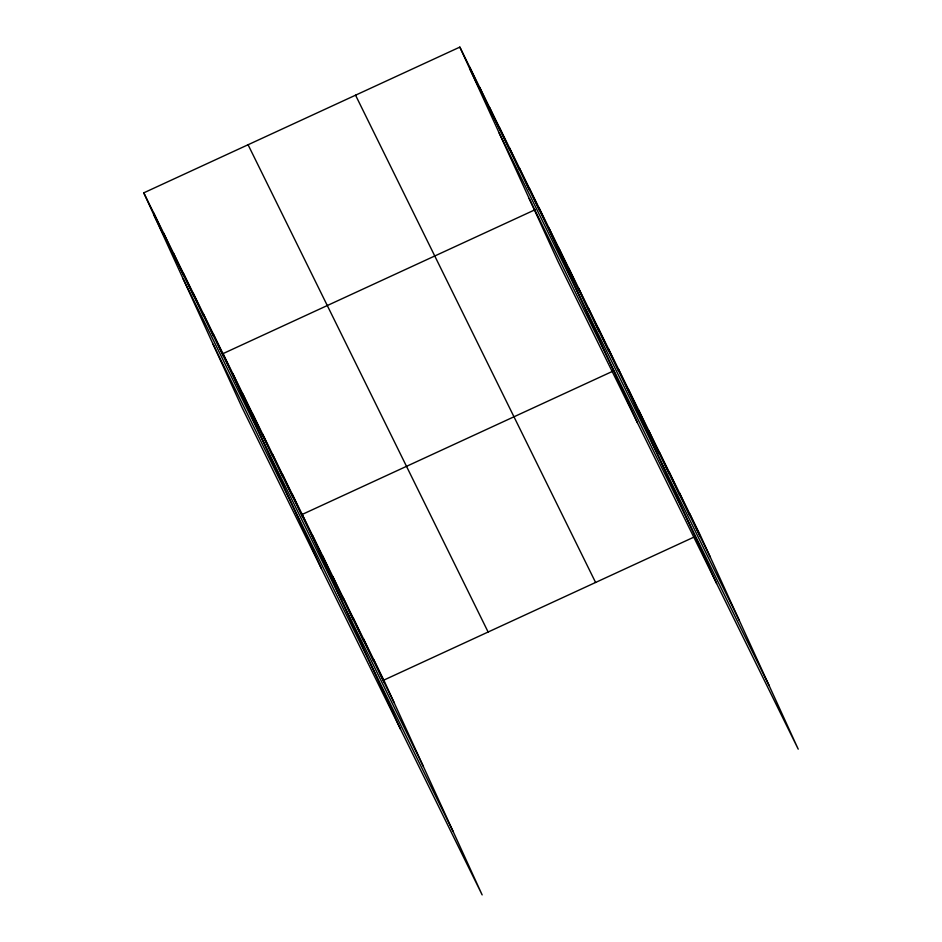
<?xml version="1.0" encoding="UTF-8"?>
<svg xmlns="http://www.w3.org/2000/svg" width="942" height="942" viewBox="0 0 942 942"><rect width="100%" height="100%" fill="white"/><g stroke="black" fill="none" stroke-linecap="round" stroke-linejoin="round"><path stroke-width="1.41" d="M143.773 192.839L383.818 680.112L482.151 894.9L242.106 407.627L143.773 192.839L459.849 47.1L699.894 534.373L798.227 749.161L558.182 261.888L459.849 47.1M535.15 209.701L222.983 353.639L321.328 568.426M613.065 371.101L302.194 514.438L400.538 729.226M383.818 680.112L694.678 536.775M470.199 69.72L710.244 556.993M499.236 133.14L739.282 620.401M529.157 198.479L769.202 685.741M355.546 95.189L595.591 582.462M248.076 144.75L488.121 632.011M154.123 215.459L394.168 702.732M183.16 278.879L423.205 766.14M213.069 344.207L453.114 831.48M689.685 513.661L700.047 536.281M679.488 492.949L689.838 515.568M669.291 472.248L679.641 494.856M659.082 451.536L669.444 474.156M648.885 430.824L659.235 453.443M638.676 410.111L649.038 432.731M628.479 389.411L638.829 412.031M618.282 368.699L716.615 583.487M608.379 348.599L618.729 371.219M598.476 328.499L608.826 351.119M588.573 308.399L598.924 331.019M578.671 288.299L589.021 310.919M568.768 268.199L579.118 290.819M558.865 248.099L569.215 270.719M548.962 227.999L559.324 250.619M539.059 207.899L637.404 422.687M529.157 187.799L539.519 210.419M519.254 167.7L529.616 190.319M509.351 147.6L519.713 170.219M499.46 127.5L509.81 150.119M489.557 107.4L499.908 130.02M479.655 87.3L490.005 109.92M469.752 67.2L480.102 89.82M373.609 659.4L383.971 682.02M363.412 638.688L373.762 661.308M353.203 617.987L363.565 640.595M343.006 597.275L353.368 619.895M332.809 576.563L343.159 599.183M322.6 555.851L332.962 578.47M312.403 535.15L322.753 557.77M292.303 494.338L302.653 516.958M282.4 474.238L292.75 496.858M272.497 454.138L282.847 476.758M262.594 434.038L272.945 456.658M252.691 413.938L263.042 436.558M242.789 393.838L253.139 416.458M232.886 373.738L243.236 396.358M213.08 333.539L223.442 356.158M203.178 313.439L213.54 336.058M193.275 293.339L203.637 315.959M183.372 273.239L193.734 295.859M173.469 253.139L183.831 275.759M163.578 233.039L173.929 255.659M153.676 212.939L164.026 235.559"/></g></svg>
